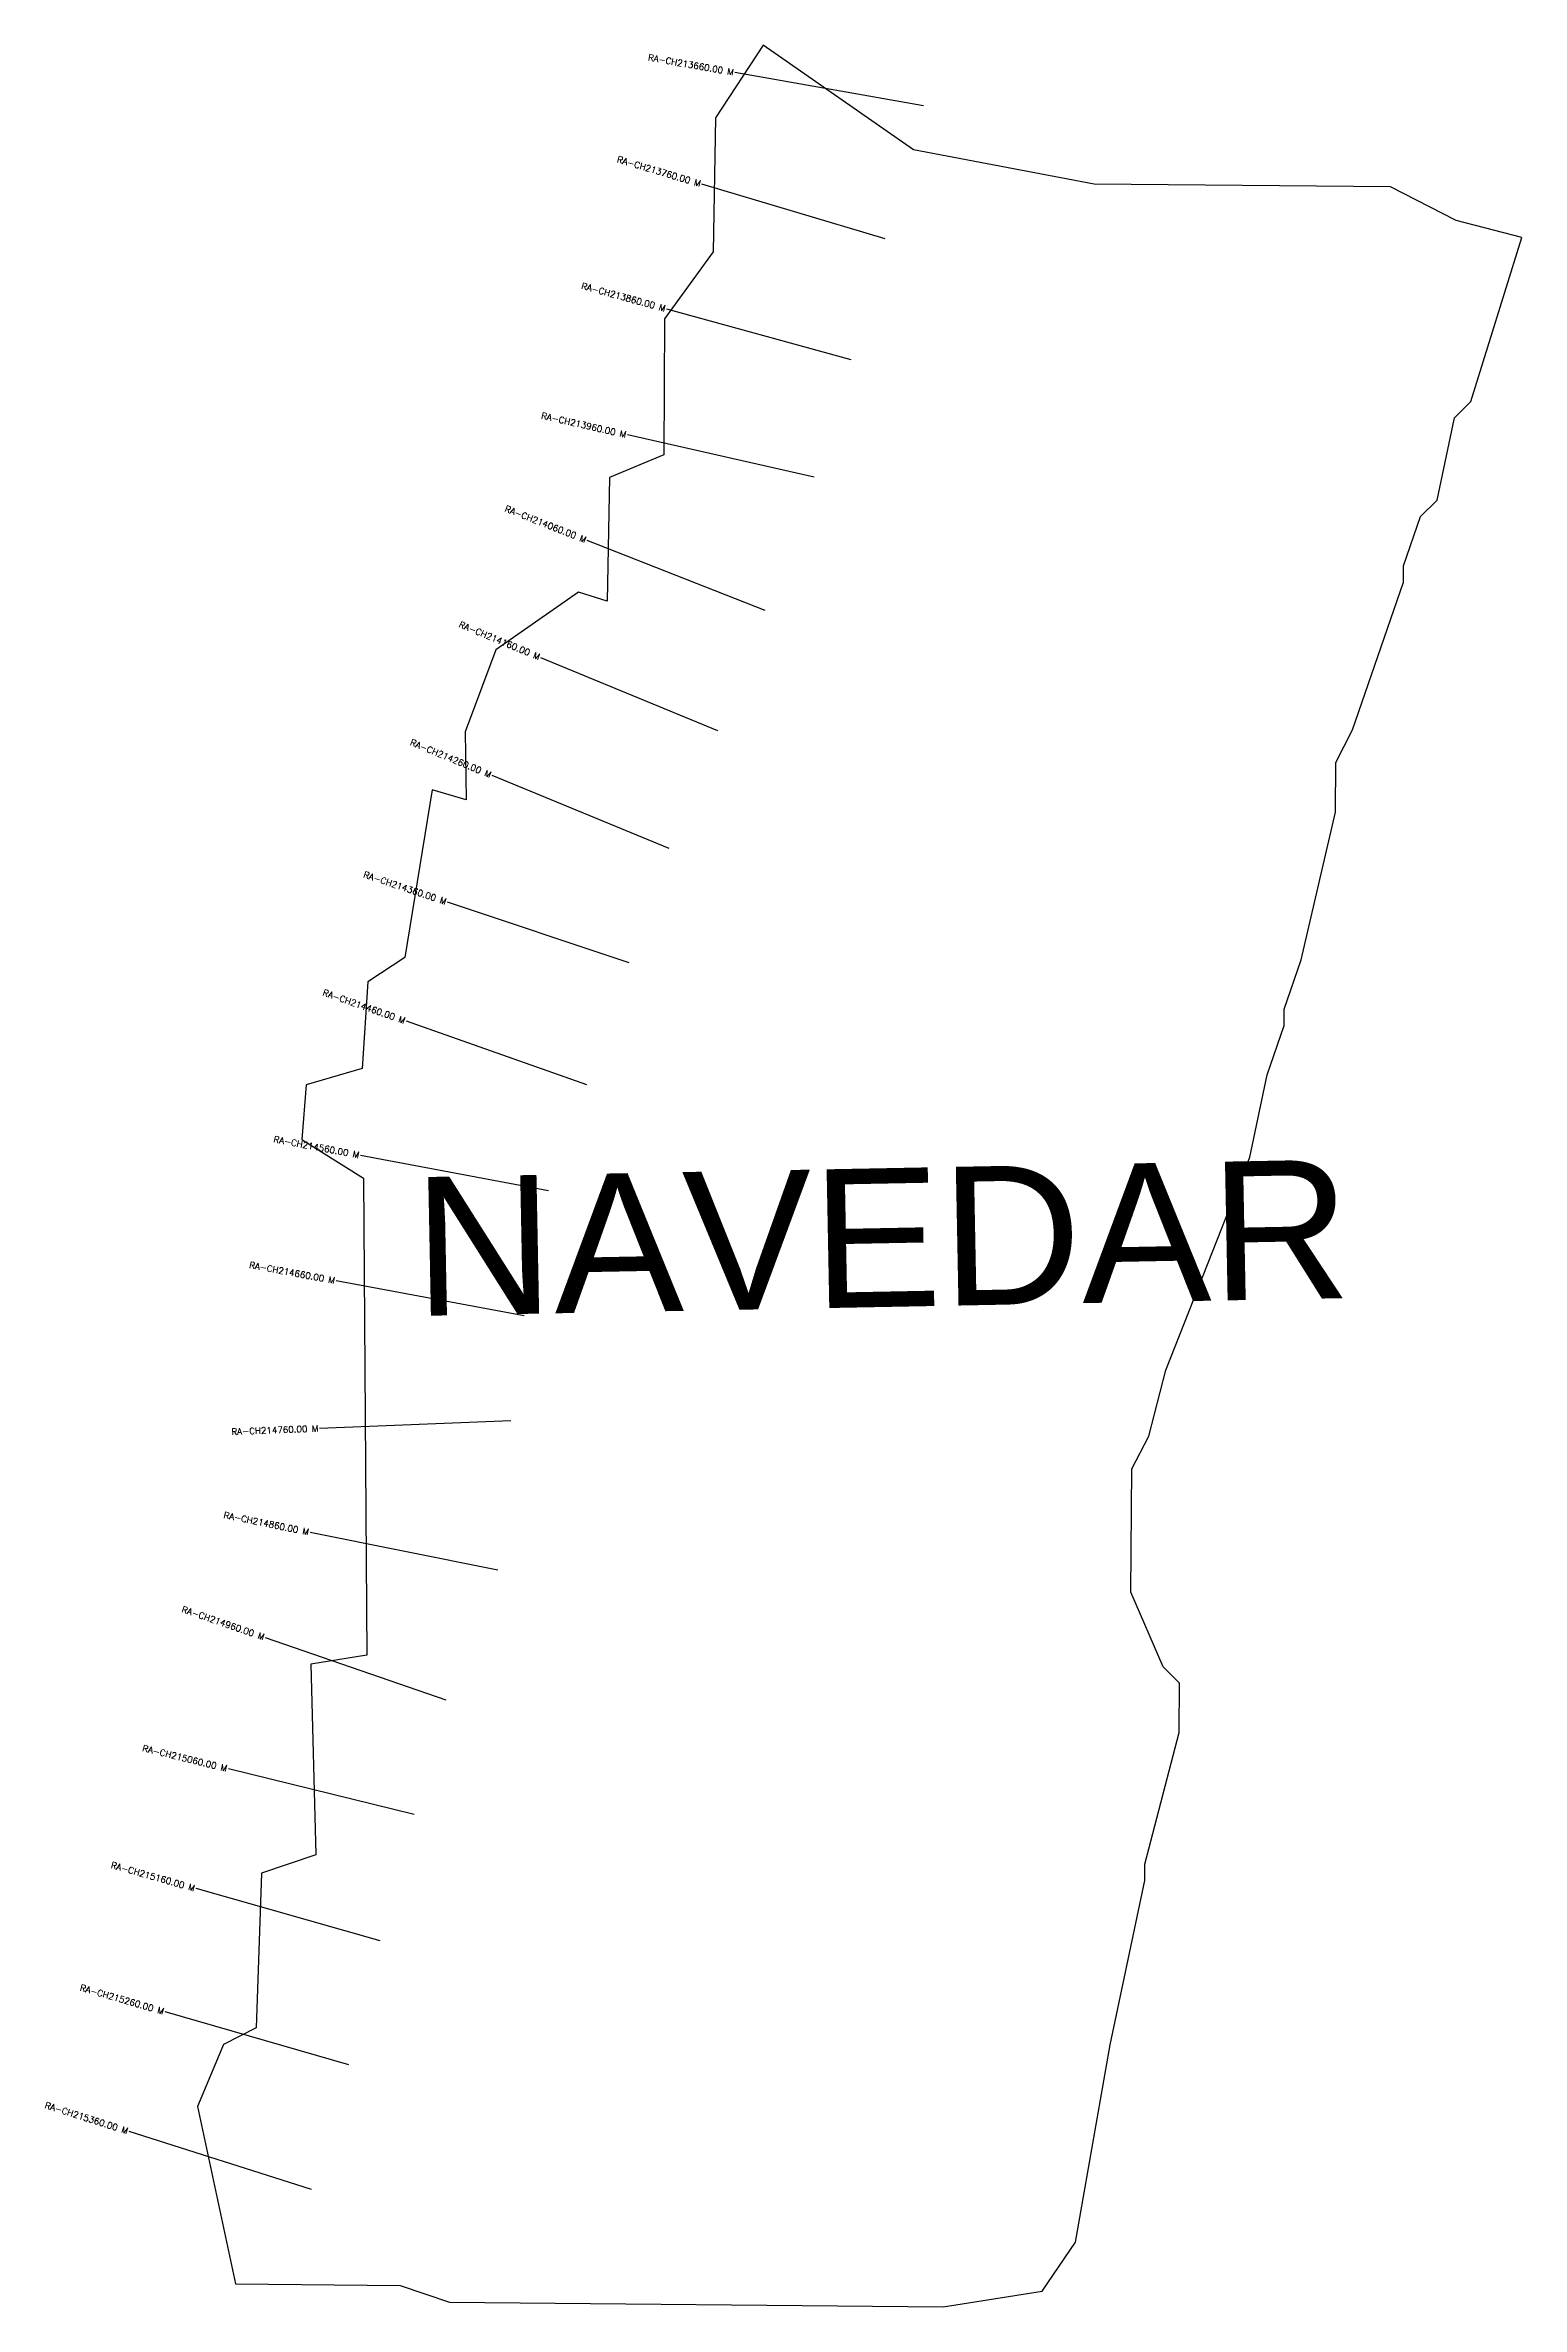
# Model space of a CAD drawing. Header units: metres. Extents: x 274181 to 275339, y 2069423 to 2071195.
import ezdxf
from ezdxf.enums import TextEntityAlignment as Align

# ---------------------------------------------------------------- set-up
doc = ezdxf.new("R2010")
doc.units = ezdxf.units.M
doc.header["$MEASUREMENT"] = 0
for name, color, linetype in [('CS', 134, 'Continuous'), ('CSMark', 6, 'Continuous'), ('VILLAGE BOUNDRY', 10, 'Continuous'), ('VILLAGE NAME', 250, 'Continuous')]:
    doc.layers.add(name, color=color, linetype=linetype)
doc.styles.get("Standard").update_dxf_attribs({"font": 'simplex.shx'})

msp = doc.modelspace()

# ---------------------------------------------------------------- linework, layer by layer
at = {"layer": 'CS'}
for p, q in [((274869.9, 2071148), (274722.1, 2071174)), ((274839.9, 2071043.6), (274696.2, 2071086.5)), ((274813.2, 2070948.9), (274668.6, 2070988.7)), ((274784.2, 2070856.8), (274637.9, 2070890)), ((274745.9, 2070752.3), (274606.3, 2070807.2)), ((274708.6, 2070658.1), (274570, 2070715.4)), ((274670.4, 2070565.7), (274531.8, 2070623)), ((274639.1, 2070476.3), (274496.8, 2070523.8)), ((274606, 2070380.7), (274464.5, 2070430.4)), ((274575.9, 2070297.5), (274428.5, 2070325.3)), ((274556.9, 2070199.5), (274409.5, 2070226.9)), ((274546.4, 2070117.1), (274396.5, 2070111.3)), ((274536.2, 2070000.1), (274389.2, 2070029.8)), ((274495.8, 2069898.3), (274354, 2069947.2)), ((274470.7, 2069808.7), (274325, 2069844.4)), ((274444, 2069709.6), (274299.7, 2069750.5)), ((274419.5, 2069612.3), (274275.4, 2069653.9)), ((274390.2, 2069514.6), (274247.2, 2069560.1))]:
    msp.add_line(p, q, dxfattribs=at)
at = {"layer": 'VILLAGE BOUNDRY'}
msp.add_lwpolyline([(275286, 2070903.3), (275299, 2070916.1), (275338.9, 2071044.8), (275287.4, 2071058.2), (275236, 2071084.5), (275003.7, 2071086.6), (274862, 2071113.6), (274744.2, 2071195.5), (274706.8, 2071138.5), (274704.9, 2071033.4), (274666.9, 2070980.9), (274666.3, 2070874.3), (274623.8, 2070856.7), (274621.9, 2070759.7), (274599.4, 2070766.7), (274534.7, 2070721.5), (274510.6, 2070657.4), (274511.4, 2070604.1), (274484.7, 2070611.8), (274463.3, 2070480.3), (274434.2, 2070461.4), (274429.8, 2070393.3), (274385.9, 2070380.5), (274382.6, 2070337.6), (274430.9, 2070307.4), (274433.5, 2069933.5), (274389.7, 2069926.6), (274393.5, 2069777), (274351, 2069762.7), (274346.7, 2069641.3), (274321.2, 2069628.3), (274300.9, 2069579.7), (274330.6, 2069440.7), (274459.7, 2069439.5), (274498.3, 2069426.3), (274885.4, 2069422.8), (274963, 2069435), (274989.1, 2069473.5), (275016.3, 2069628.1), (275043.3, 2069756.9), (275043.4, 2069769.8), (275070.2, 2069872.8), (275070.5, 2069911.5), (275057.7, 2069924.5), (275032.4, 2069982.8), (275033.3, 2070079.6), (275046.4, 2070105.3), (275059.8, 2070156.8), (275125.8, 2070324), (275139.4, 2070388.4), (275152.6, 2070427), (275152.7, 2070439.9), (275166, 2070478.5), (275192.8, 2070594.4), (275193.2, 2070633.2), (275206.3, 2070658.8), (275246.1, 2070774.6), (275246.2, 2070787.5), (275259.5, 2070826.1), (275272.5, 2070838.9)], close=True, dxfattribs=at)

# ---------------------------------------------------------------- texts
at = {"layer": 'CSMark'}
for s, rotation, p in [('RA-CH213660.00 M', 350.0073, (274721.2, 2071174.2)), ('RA-CH213760.00 M', 343.375, (274695.2, 2071086.8)), ('RA-CH213860.00 M', 344.6104, (274667.6, 2070989)), ('RA-CH213960.00 M', 347.2198, (274636.9, 2070890.2)), ('RA-CH214060.00 M', 338.5163, (274605.4, 2070807.6)), ('RA-CH214160.00 M', 337.5275, (274569.1, 2070715.8)), ('RA-CH214260.00 M', 337.5275, (274530.9, 2070623.4)), ('RA-CH214360.00 M', 341.5503, (274495.8, 2070524.1)), ('RA-CH214460.00 M', 340.6607, (274463.5, 2070430.7)), ('RA-CH214560.00 M', 349.3055, (274427.5, 2070325.5)), ('RA-CH214660.00 M', 349.4798, (274408.5, 2070227.1)), ('RA-CH214760.00 M', 2.2147, (274395.5, 2070111.3)), ('RA-CH214860.00 M', 348.5618, (274388.2, 2070030)), ('RA-CH214960.00 M', 340.9634, (274353.1, 2069947.6)), ('RA-CH215060.00 M', 346.2441, (274324, 2069844.6)), ('RA-CH215160.00 M', 344.1969, (274298.7, 2069750.7)), ('RA-CH215260.00 M', 343.8695, (274274.4, 2069654.2)), ('RA-CH215360.00 M', 342.3541, (274246.3, 2069560.4))]:
    msp.add_text(s, height=5, rotation=rotation, dxfattribs=at).set_placement(p, align=Align.MIDDLE_RIGHT)
at = {"layer": 'VILLAGE NAME', "insert": (274469.2, 2070308.1), "char_height": 108.748, "attachment_point": 1, "rotation": 1.1028}
msp.add_mtext_dynamic_manual_height_columns('{\\fArial|b0|i0|c0|p34;NAVEDAR}', width=726.929, gutter_width=543.7, heights=[0], dxfattribs=at)

doc.saveas('drawing.dxf')
